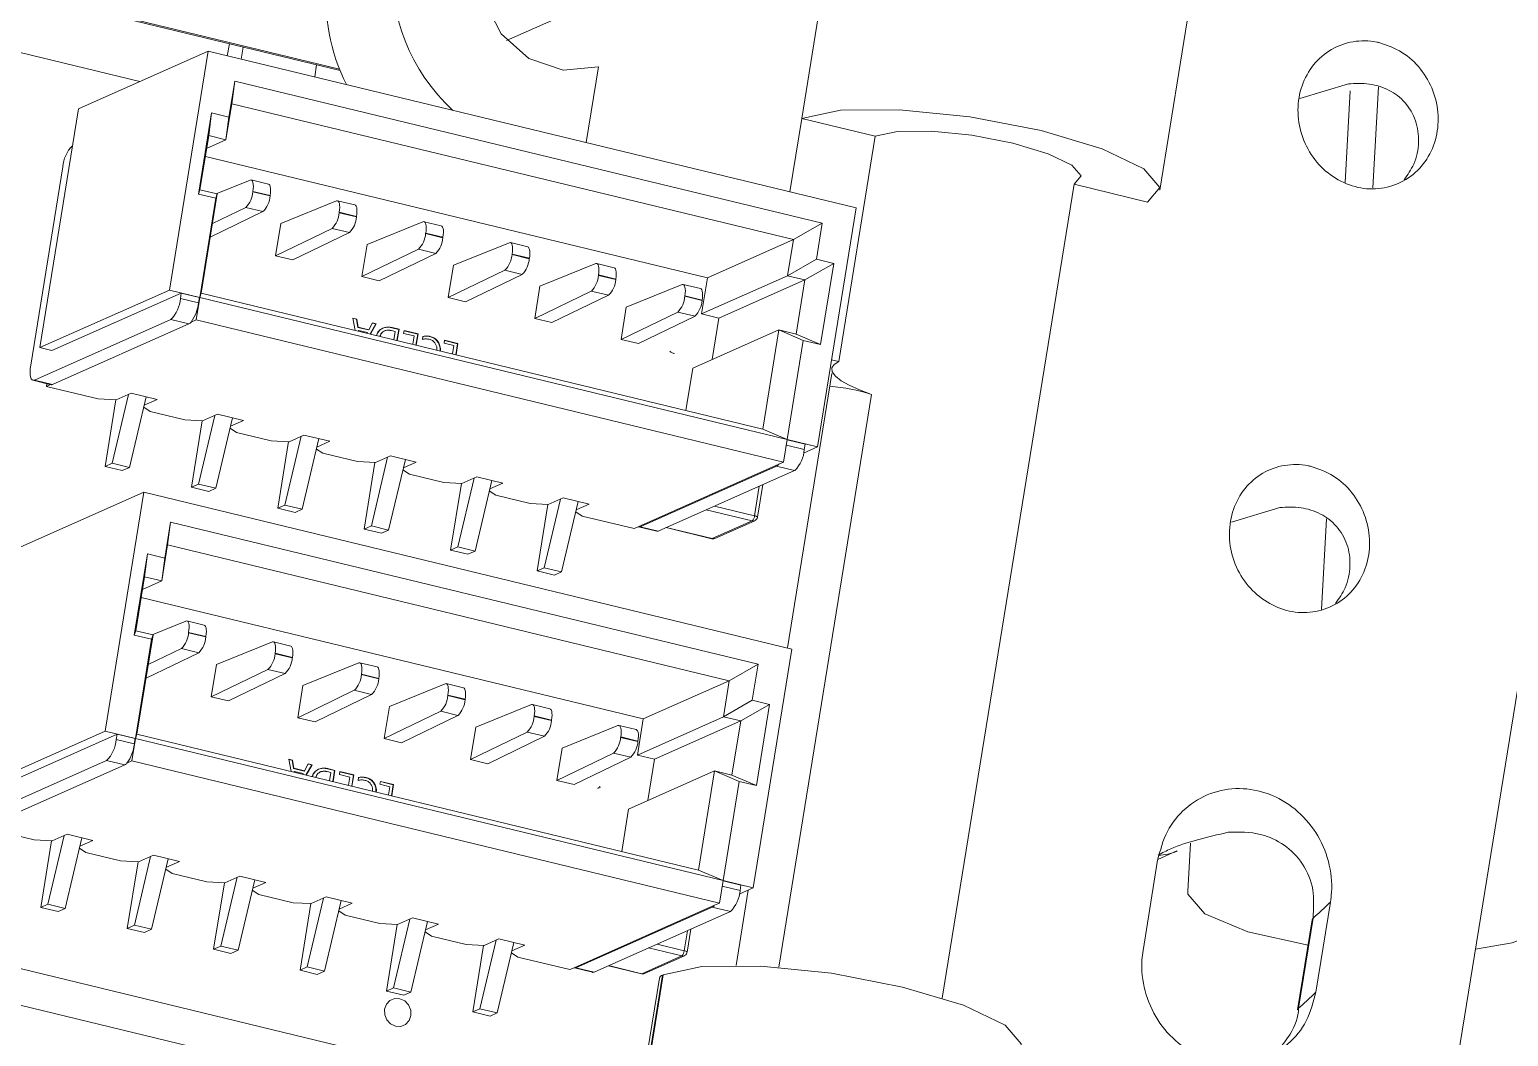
# Model space of a CAD drawing. Header units: millimetres. Extents: x 0 to 1189, y 0 to 841.
# Drawn here: x 927.506 to 930.662, y 537.043 to 539.192 of the extents above; entities that cross this region are included whole.
import ezdxf

# ---------------------------------------------------------------- set-up
doc = ezdxf.new("R2010")
doc.units = ezdxf.units.MM
doc.layers.get('0').update_dxf_attribs({"lineweight": 18})

msp = doc.modelspace()

# ---------------------------------------------------------------- linework, layer by layer
at = {"color": 7, "linetype": 'Continuous', "lineweight": 15}
for p, q in [((930.4241, 536.1955), (931.2958, 541.5825)), ((929.1539, 539.002), (929.2473, 539.5792)), ((929.9175, 538.8489), (930.0109, 539.4261)), ((929.0543, 539.4042), (928.5237, 539.1684)), ((927.7412, 539.0806), (926.5491, 539.3692)), ((927.2249, 539.3326), (928.169, 539.1041)), ((927.6103, 539.0225), (927.8871, 539.1455)), ((927.8871, 539.1455), (927.8046, 538.6356)), ((927.8871, 539.1455), (929.2699, 538.8108)), ((927.9278, 539.1356), (927.9324, 539.1613)), ((927.9576, 539.1284), (927.9621, 539.1541)), ((928.1144, 539.0905), (928.1186, 539.1162)), ((928.6935, 538.9503), (928.7197, 539.1121)), ((927.9438, 539.0818), (927.9314, 539.0048)), ((927.9376, 539.0332), (927.9438, 539.0818)), ((927.9438, 539.0818), (929.1976, 538.7783)), ((930.2167, 539.0447), (930.3201, 539.0756)), ((930.3135, 538.8655), (930.3243, 539.0605)), ((930.3841, 539.0691), (930.3722, 538.8536)), ((927.5278, 538.5127), (927.6103, 539.0225)), ((927.8945, 539.0137), (927.8665, 538.8406)), ((927.8945, 539.0137), (927.8882, 538.9652)), ((927.8945, 539.0137), (927.9314, 539.0048)), ((927.9251, 538.9563), (927.9376, 539.0332)), ((927.9376, 539.0332), (929.136, 538.7432)), ((927.9314, 539.0048), (927.9251, 538.9563)), ((929.1285, 538.845), (929.1539, 539.002)), ((929.3106, 538.9641), (929.1539, 539.002)), ((927.8696, 538.8498), (927.8882, 538.9652)), ((927.8838, 538.9379), (927.9251, 538.9563)), ((927.8882, 538.9652), (927.9251, 538.9563)), ((929.2328, 538.4831), (929.3106, 538.9641)), ((927.5974, 538.9437), (927.5976, 538.9437)), ((927.8811, 538.9208), (928.9524, 538.6615)), ((927.5085, 538.4756), (927.577, 538.8989)), ((927.9044, 538.8413), (927.9767, 538.8705)), ((928.0158, 538.8619), (927.9789, 538.8708)), ((929.7347, 538.8615), (929.4536, 537.1247)), ((929.8914, 538.8235), (929.7347, 538.8615)), ((927.8665, 538.8406), (927.8696, 538.8498)), ((927.8665, 538.8406), (927.9034, 538.8317)), ((927.9034, 538.8317), (927.8691, 538.62)), ((927.9064, 538.8408), (927.8696, 538.8498)), ((927.8722, 538.6292), (927.9064, 538.8408)), ((927.9034, 538.8317), (927.9064, 538.8408)), ((927.9824, 538.8454), (927.9825, 538.8463)), ((927.9824, 538.8454), (928.0192, 538.8365)), ((928.0194, 538.8374), (927.9825, 538.8463)), ((928.0192, 538.8365), (928.0194, 538.8374)), ((928.0419, 538.7777), (928.1611, 538.8259)), ((928.2002, 538.8172), (928.1633, 538.8261)), ((927.8915, 538.7486), (928.0041, 538.803)), ((927.9672, 538.8119), (927.8962, 538.7776)), ((927.9672, 538.8119), (928.0041, 538.803)), ((928.1667, 538.8008), (928.1669, 538.8017)), ((928.1667, 538.8008), (928.2036, 538.7919)), ((928.2038, 538.7928), (928.1669, 538.8017)), ((928.2036, 538.7919), (928.2038, 538.7928)), ((929.1874, 538.301), (929.2699, 538.8108)), ((928.0419, 538.7777), (928.0308, 538.7089)), ((928.1516, 538.7673), (928.0308, 538.7089)), ((928.1516, 538.7673), (928.1885, 538.7584)), ((928.2263, 538.7331), (928.3455, 538.7813)), ((928.3846, 538.7726), (928.3477, 538.7815)), ((929.1976, 538.7783), (929.136, 538.7432)), ((929.1851, 538.7014), (929.1976, 538.7783)), ((928.0677, 538.7), (928.1885, 538.7584)), ((928.2263, 538.7331), (928.2152, 538.6643)), ((928.3511, 538.7562), (928.3513, 538.7571)), ((928.3511, 538.7562), (928.388, 538.7473)), ((928.3881, 538.7482), (928.3513, 538.7571)), ((928.388, 538.7473), (928.3881, 538.7482)), ((928.4107, 538.6885), (928.5298, 538.7367)), ((928.5689, 538.728), (928.5321, 538.7369)), ((929.136, 538.7432), (928.9524, 538.6615)), ((929.136, 538.7432), (929.1236, 538.6662)), ((928.0308, 538.7089), (928.0677, 538.7)), ((928.336, 538.7227), (928.2152, 538.6643)), ((928.252, 538.6553), (928.3729, 538.7138)), ((928.336, 538.7227), (928.3729, 538.7138)), ((928.5355, 538.7116), (928.5356, 538.7125)), ((928.5355, 538.7116), (928.5724, 538.7026)), ((928.5725, 538.7036), (928.5356, 538.7125)), ((928.5724, 538.7026), (928.5725, 538.7036)), ((929.1236, 538.6662), (929.1851, 538.7014)), ((929.1851, 538.7014), (929.222, 538.6924)), ((928.4107, 538.6885), (928.3995, 538.6196)), ((928.5204, 538.6781), (928.3995, 538.6196)), ((928.4364, 538.6107), (928.5572, 538.6691)), ((928.5204, 538.6781), (928.5572, 538.6691)), ((928.5951, 538.6438), (928.7142, 538.6921)), ((928.7533, 538.6834), (928.7164, 538.6923)), ((928.7199, 538.667), (928.72, 538.6679)), ((928.7199, 538.667), (928.7568, 538.658)), ((928.7569, 538.6589), (928.72, 538.6679)), ((929.1604, 538.6573), (929.222, 538.6924)), ((929.194, 538.5193), (929.222, 538.6924)), ((927.5278, 538.5127), (927.8046, 538.6356)), ((927.8691, 538.62), (927.8046, 538.6356)), ((928.2152, 538.6643), (928.252, 538.6553)), ((928.5951, 538.6438), (928.5839, 538.575)), ((928.7568, 538.658), (928.7569, 538.6589)), ((928.7794, 538.5992), (928.8986, 538.6474)), ((928.9377, 538.6387), (928.9008, 538.6477)), ((929.1236, 538.6662), (928.9399, 538.5846)), ((928.9399, 538.5846), (928.9524, 538.6615)), ((928.9768, 538.5757), (929.1604, 538.6573)), ((929.1236, 538.6662), (929.1604, 538.6573)), ((929.1604, 538.6573), (929.1418, 538.5418)), ((927.5536, 538.5064), (927.8297, 538.6291)), ((927.8297, 538.6291), (927.8278, 538.6175)), ((927.8278, 538.6175), (927.8665, 538.6082)), ((927.8684, 538.6197), (927.8297, 538.6291)), ((927.8613, 538.5719), (927.8691, 538.62)), ((927.8665, 538.6082), (927.8684, 538.6197)), ((927.8691, 538.62), (927.8684, 538.6197)), ((927.8691, 538.62), (927.8722, 538.6292)), ((927.8691, 538.62), (929.1229, 538.3166)), ((927.8722, 538.6292), (929.0706, 538.3391)), ((928.3995, 538.6196), (928.4364, 538.6107)), ((928.7047, 538.6334), (928.5839, 538.575)), ((928.6208, 538.5661), (928.7416, 538.6245)), ((928.7047, 538.6334), (928.7416, 538.6245)), ((928.9043, 538.6223), (928.9044, 538.6232)), ((928.9043, 538.6223), (928.9411, 538.6134)), ((928.9413, 538.6143), (928.9044, 538.6232)), ((928.9411, 538.6134), (928.9413, 538.6143)), ((927.8074, 538.5727), (927.5164, 538.4435)), ((927.8074, 538.5727), (927.8461, 538.5634)), ((927.8509, 538.5673), (927.8613, 538.5719)), ((927.8613, 538.5719), (929.1151, 538.2685)), ((928.1959, 538.5758), (928.201, 538.5496)), ((928.204, 538.5738), (928.1959, 538.5758)), ((928.196, 538.5753), (928.2033, 538.5735)), ((928.2033, 538.5735), (928.204, 538.5738)), ((928.2033, 538.5735), (928.2063, 538.556)), ((928.207, 538.5563), (928.204, 538.5738)), ((928.5839, 538.575), (928.6208, 538.5661)), ((928.7794, 538.5992), (928.7683, 538.5304)), ((928.8891, 538.5888), (928.7683, 538.5304)), ((928.8052, 538.5215), (928.926, 538.5799)), ((928.8891, 538.5888), (928.926, 538.5799)), ((928.9768, 538.5757), (928.9399, 538.5846)), ((928.9625, 538.4875), (928.9768, 538.5757)), ((927.8461, 538.5634), (927.5552, 538.4341)), ((928.2063, 538.556), (928.207, 538.5563)), ((928.2063, 538.556), (928.2291, 538.5504)), ((928.2299, 538.5507), (928.207, 538.5563)), ((928.2078, 538.549), (928.2085, 538.5493)), ((928.2078, 538.549), (928.2079, 538.5479)), ((928.2085, 538.5493), (928.227, 538.5449)), ((928.2087, 538.5477), (928.2085, 538.5493)), ((928.227, 538.5449), (928.2262, 538.5435)), ((928.2291, 538.5504), (928.2299, 538.5507)), ((928.2378, 538.5656), (928.2299, 538.5507)), ((928.2451, 538.5634), (928.2328, 538.5419)), ((928.2333, 538.5418), (928.2459, 538.5637)), ((928.2375, 538.5652), (928.2451, 538.5634)), ((928.2459, 538.5637), (928.2378, 538.5656)), ((928.2451, 538.5634), (928.2459, 538.5637)), ((928.263, 538.5482), (928.2622, 538.5479)), ((928.2781, 538.5493), (928.286, 538.5474)), ((928.2794, 538.5556), (928.2787, 538.5552)), ((928.2787, 538.5552), (928.2937, 538.5516)), ((928.2944, 538.5519), (928.2794, 538.5556)), ((928.286, 538.5474), (928.2831, 538.5297)), ((928.2937, 538.5516), (928.2899, 538.5281)), ((928.2905, 538.5279), (928.2944, 538.5519)), ((928.2937, 538.5516), (928.2944, 538.5519)), ((928.3052, 538.5493), (928.3042, 538.543)), ((928.3042, 538.543), (928.3264, 538.5376)), ((928.3051, 538.5488), (928.3342, 538.5418)), ((928.3349, 538.5421), (928.3052, 538.5493)), ((928.3342, 538.5418), (928.3304, 538.5183)), ((928.331, 538.5181), (928.3349, 538.5421)), ((928.3342, 538.5418), (928.3349, 538.5421)), ((928.9212, 538.4692), (929.1049, 538.5508)), ((929.1049, 538.5508), (929.0706, 538.3391)), ((929.1049, 538.5508), (929.1571, 538.5282)), ((929.1418, 538.5418), (929.1049, 538.5508)), ((929.1418, 538.5418), (929.194, 538.5193)), ((927.5536, 538.5064), (927.5278, 538.5127)), ((928.3264, 538.5376), (928.3236, 538.5199)), ((928.3452, 538.5365), (928.3442, 538.5302)), ((928.3603, 538.5362), (928.361, 538.5365)), ((928.3916, 538.5284), (928.3905, 538.5221)), ((928.3905, 538.5221), (928.4114, 538.517)), ((928.3915, 538.5279), (928.4192, 538.5212)), ((928.4199, 538.5216), (928.3916, 538.5284)), ((928.4114, 538.517), (928.4086, 538.4994)), ((928.4192, 538.5212), (928.4154, 538.4977)), ((928.416, 538.4976), (928.4199, 538.5216)), ((928.4192, 538.5212), (928.4199, 538.5216)), ((928.7683, 538.5304), (928.8052, 538.5215)), ((929.1229, 538.3166), (929.1571, 538.5282)), ((929.1571, 538.5282), (929.194, 538.5193)), ((929.2328, 538.4831), (929.2175, 538.4868)), ((928.9066, 538.3788), (928.9212, 538.4692)), ((929.1231, 537.8719), (929.2179, 538.4575)), ((927.5133, 538.4431), (927.552, 538.4337)), ((927.5552, 538.4341), (927.5164, 538.4435)), ((927.5429, 538.4359), (927.542, 538.43)), ((927.542, 538.43), (927.5509, 538.434)), ((927.542, 538.43), (927.6526, 538.4032)), ((927.6909, 538.4013), (927.7229, 538.4155)), ((927.7782, 538.4021), (927.7229, 538.4155)), ((927.6526, 538.4032), (927.6909, 538.4013)), ((927.69, 538.4013), (927.667, 538.2593)), ((927.6822, 538.2661), (927.717, 538.4129)), ((927.7191, 538.2572), (927.7548, 538.4077)), ((927.7495, 538.3857), (927.7632, 538.3765)), ((927.7782, 538.4021), (927.7505, 538.3898)), ((927.7632, 538.3765), (927.837, 538.3586)), ((927.837, 538.3586), (927.8753, 538.3567)), ((927.8743, 538.3567), (927.8514, 538.2147)), ((927.8666, 538.2215), (927.9014, 538.3682)), ((927.8753, 538.3567), (927.9072, 538.3708)), ((927.9035, 538.2125), (927.9391, 538.3631)), ((927.9625, 538.3575), (927.9072, 538.3708)), ((927.9625, 538.3575), (927.9349, 538.3452)), ((927.9339, 538.3411), (927.9476, 538.3318)), ((927.9476, 538.3318), (928.0214, 538.314)), ((928.051, 538.1768), (928.0857, 538.3236)), ((928.0597, 538.312), (928.0916, 538.3262)), ((928.1469, 538.3128), (928.0916, 538.3262)), ((929.0706, 538.3391), (929.1229, 538.3166)), ((928.0214, 538.314), (928.0597, 538.312)), ((928.0587, 538.3121), (928.0357, 538.1701)), ((928.0878, 538.1679), (928.1235, 538.3185)), ((928.1183, 538.2964), (928.132, 538.2872)), ((928.1469, 538.3128), (928.1193, 538.3005)), ((929.1229, 538.3166), (929.1151, 538.2685)), ((929.1609, 538.3069), (929.1228, 538.3161)), ((929.1874, 538.301), (929.1229, 538.3166)), ((929.1874, 538.301), (929.1575, 538.2877)), ((929.1609, 538.3069), (929.159, 538.2953)), ((927.667, 538.2593), (927.6822, 538.2661)), ((927.667, 538.2593), (927.7039, 538.2504)), ((927.6822, 538.2661), (927.7191, 538.2572)), ((927.7039, 538.2504), (927.7191, 538.2572)), ((928.132, 538.2872), (928.2057, 538.2694)), ((928.2057, 538.2694), (928.244, 538.2674)), ((928.2431, 538.2675), (928.2201, 538.1254)), ((928.2353, 538.1322), (928.2701, 538.279)), ((928.244, 538.2674), (928.276, 538.2816)), ((928.2722, 538.1233), (928.3079, 538.2739)), ((928.3313, 538.2682), (928.276, 538.2816)), ((928.3313, 538.2682), (928.3036, 538.2559)), ((929.1046, 538.2638), (928.8048, 538.1306)), ((928.8089, 538.1306), (929.0999, 538.2599)), ((929.0999, 538.2599), (929.1386, 538.2506)), ((929.1151, 538.2685), (929.1046, 538.2638)), ((928.3027, 538.2518), (928.3164, 538.2426)), ((928.3164, 538.2426), (928.3901, 538.2247)), ((928.3901, 538.2247), (928.4284, 538.2228)), ((928.4197, 538.0876), (928.4545, 538.2344)), ((928.4284, 538.2228), (928.4604, 538.237)), ((928.4566, 538.0787), (928.4923, 538.2293)), ((928.5157, 538.2236), (928.4604, 538.237)), ((929.1386, 538.2506), (928.8476, 538.1213)), ((927.4733, 538.0812), (927.7501, 538.2042)), ((927.7501, 538.2042), (927.6676, 537.6944)), ((927.7501, 538.2042), (929.1329, 537.8695)), ((927.8514, 538.2147), (927.8666, 538.2215)), ((927.8514, 538.2147), (927.8882, 538.2058)), ((927.8666, 538.2215), (927.9035, 538.2125)), ((927.8882, 538.2058), (927.9035, 538.2125)), ((928.4275, 538.2228), (928.4045, 538.0808)), ((928.487, 538.2072), (928.5008, 538.198)), ((928.5157, 538.2236), (928.488, 538.2113)), ((928.5008, 538.198), (928.5745, 538.1801)), ((929.0593, 538.151), (929.0706, 538.2203)), ((928.0357, 538.1701), (928.051, 538.1768)), ((928.0357, 538.1701), (928.0726, 538.1612)), ((928.051, 538.1768), (928.0878, 538.1679)), ((928.0726, 538.1612), (928.0878, 538.1679)), ((928.5745, 538.1801), (928.6128, 538.1782)), ((928.6119, 538.1782), (928.5889, 538.0362)), ((928.6041, 538.043), (928.6389, 538.1897)), ((928.6128, 538.1782), (928.6447, 538.1923)), ((928.641, 538.034), (928.6766, 538.1846)), ((928.7, 538.179), (928.6447, 538.1923)), ((928.6714, 538.1626), (928.6851, 538.1533)), ((928.7, 538.179), (928.6724, 538.1667)), ((930.0704, 538.1404), (930.1738, 538.1714)), ((927.8068, 538.1405), (927.7944, 538.0635)), ((927.8006, 538.0919), (927.8068, 538.1405)), ((927.8068, 538.1405), (929.0606, 537.837)), ((928.2201, 538.1254), (928.2353, 538.1322)), ((928.2353, 538.1322), (928.2722, 538.1233)), ((928.6851, 538.1533), (928.7958, 538.1266)), ((928.8048, 538.1306), (928.7958, 538.1266)), ((928.8057, 538.1302), (928.8445, 538.1209)), ((928.8476, 538.1213), (928.8089, 538.1306)), ((929.0479, 538.1429), (928.9628, 538.1051)), ((928.9684, 538.1056), (929.0535, 538.1434)), ((930.2629, 537.9537), (930.2737, 538.1476)), ((928.2201, 538.1254), (928.257, 538.1165)), ((928.257, 538.1165), (928.2722, 538.1233)), ((928.8642, 538.1286), (928.962, 538.105)), ((928.962, 538.105), (928.962, 538.105)), ((927.7575, 538.0724), (927.7295, 537.8993)), ((927.7575, 538.0724), (927.7513, 538.0239)), ((927.7575, 538.0724), (927.7944, 538.0635)), ((927.7881, 538.015), (927.8006, 538.0919)), ((927.8006, 538.0919), (928.999, 537.8019)), ((928.4045, 538.0808), (928.4197, 538.0876)), ((928.4045, 538.0808), (928.4414, 538.0719)), ((928.4197, 538.0876), (928.4566, 538.0787)), ((928.4414, 538.0719), (928.4566, 538.0787)), ((927.7944, 538.0635), (927.7881, 538.015)), ((928.5889, 538.0362), (928.6041, 538.043)), ((928.5889, 538.0362), (928.6258, 538.0273)), ((928.6041, 538.043), (928.641, 538.034)), ((927.7326, 537.9085), (927.7513, 538.0239)), ((927.7468, 537.9966), (927.7881, 538.015)), ((927.7513, 538.0239), (927.7881, 538.015)), ((928.6258, 538.0273), (928.641, 538.034)), ((927.7441, 537.9795), (928.8154, 537.7203)), ((927.7675, 537.9), (927.8397, 537.9293)), ((927.8788, 537.9206), (927.8419, 537.9295)), ((927.7295, 537.8993), (927.7326, 537.9085)), ((927.7295, 537.8993), (927.7664, 537.8904)), ((927.7664, 537.8904), (927.7321, 537.6787)), ((927.7695, 537.8995), (927.7326, 537.9085)), ((927.7352, 537.6879), (927.7695, 537.8995)), ((927.7664, 537.8904), (927.7695, 537.8995)), ((927.8454, 537.9042), (927.8455, 537.9051)), ((927.8454, 537.9042), (927.8823, 537.8952)), ((927.8824, 537.8961), (927.8455, 537.9051)), ((927.8823, 537.8952), (927.8824, 537.8961)), ((927.9049, 537.8364), (928.0241, 537.8846)), ((928.0632, 537.8759), (928.0263, 537.8849)), ((927.7545, 537.8073), (927.8671, 537.8617)), ((927.8302, 537.8707), (927.7592, 537.8363)), ((927.8302, 537.8707), (927.8671, 537.8617)), ((928.0298, 537.8595), (928.0299, 537.8604)), ((928.0298, 537.8595), (928.0666, 537.8506)), ((928.0668, 537.8515), (928.0299, 537.8604)), ((928.0666, 537.8506), (928.0668, 537.8515)), ((929.0504, 537.3597), (929.1329, 537.8695)), ((927.9049, 537.8364), (927.8938, 537.7676)), ((928.0146, 537.826), (927.8938, 537.7676)), ((927.9307, 537.7587), (928.0515, 537.8171)), ((928.0146, 537.826), (928.0515, 537.8171)), ((928.0893, 537.7918), (928.2085, 537.84)), ((928.2476, 537.8313), (928.2107, 537.8402)), ((928.2141, 537.8149), (928.2143, 537.8158)), ((928.2141, 537.8149), (928.251, 537.806)), ((928.2512, 537.8069), (928.2143, 537.8158)), ((929.0606, 537.837), (928.999, 537.8019)), ((929.0482, 537.7601), (929.0606, 537.837)), ((928.0893, 537.7918), (928.0782, 537.723)), ((928.251, 537.806), (928.2512, 537.8069)), ((928.2737, 537.7472), (928.3928, 537.7954)), ((928.4319, 537.7867), (928.3951, 537.7956)), ((928.999, 537.8019), (928.8154, 537.7203)), ((928.999, 537.8019), (928.9866, 537.7249)), ((927.8938, 537.7676), (927.9307, 537.7587)), ((928.199, 537.7814), (928.0782, 537.723)), ((928.1151, 537.7141), (928.2359, 537.7725)), ((928.199, 537.7814), (928.2359, 537.7725)), ((928.3985, 537.7703), (928.3987, 537.7712)), ((928.3985, 537.7703), (928.4354, 537.7614)), ((928.4355, 537.7623), (928.3987, 537.7712)), ((928.4354, 537.7614), (928.4355, 537.7623)), ((928.9866, 537.7249), (929.0482, 537.7601)), ((929.0482, 537.7601), (929.085, 537.7512)), ((928.0782, 537.723), (928.1151, 537.7141)), ((928.2737, 537.7472), (928.2626, 537.6784)), ((928.3834, 537.7368), (928.2626, 537.6784)), ((928.2994, 537.6694), (928.4202, 537.7279)), ((928.3834, 537.7368), (928.4202, 537.7279)), ((928.4581, 537.7025), (928.5772, 537.7508)), ((928.6163, 537.7421), (928.5794, 537.751)), ((928.5829, 537.7257), (928.583, 537.7266)), ((928.5829, 537.7257), (928.6198, 537.7167)), ((928.6199, 537.7176), (928.583, 537.7266)), ((928.9866, 537.7249), (928.8029, 537.6433)), ((928.8029, 537.6433), (928.8154, 537.7203)), ((928.9866, 537.7249), (929.0235, 537.716)), ((929.0235, 537.716), (929.085, 537.7512)), ((929.057, 537.578), (929.085, 537.7512)), ((927.3908, 537.5714), (927.6676, 537.6944)), ((927.7321, 537.6787), (927.6676, 537.6944)), ((928.4581, 537.7025), (928.4469, 537.6337)), ((928.5677, 537.6922), (928.4469, 537.6337)), ((928.5677, 537.6922), (928.6046, 537.6832)), ((928.6198, 537.7167), (928.6199, 537.7176)), ((928.6424, 537.6579), (928.7616, 537.7061)), ((928.8007, 537.6975), (928.7638, 537.7064)), ((928.8398, 537.6344), (929.0235, 537.716)), ((929.0235, 537.716), (929.0048, 537.6006)), ((927.4166, 537.5651), (927.6927, 537.6878)), ((927.6927, 537.6878), (927.6908, 537.6763)), ((927.6908, 537.6763), (927.7295, 537.6669)), ((927.7314, 537.6784), (927.6927, 537.6878)), ((927.7243, 537.6306), (927.7321, 537.6787)), ((927.7295, 537.6669), (927.7314, 537.6784)), ((927.7321, 537.6787), (927.7314, 537.6784)), ((927.7321, 537.6787), (927.7352, 537.6879)), ((927.7321, 537.6787), (928.9859, 537.3753)), ((927.7352, 537.6879), (928.9337, 537.3979)), ((928.2626, 537.6784), (928.2994, 537.6694)), ((928.4838, 537.6248), (928.6046, 537.6832)), ((928.6424, 537.6579), (928.6313, 537.5891)), ((928.7673, 537.681), (928.7674, 537.6819)), ((928.7673, 537.681), (928.8041, 537.6721)), ((928.8043, 537.673), (928.7674, 537.6819)), ((928.8041, 537.6721), (928.8043, 537.673)), ((927.6704, 537.6315), (927.3795, 537.5022)), ((927.6704, 537.6315), (927.7091, 537.6221)), ((927.7139, 537.626), (927.7243, 537.6306)), ((927.7243, 537.6306), (928.9781, 537.3272)), ((928.0589, 537.6345), (928.064, 537.6083)), ((928.067, 537.6325), (928.0589, 537.6345)), ((928.059, 537.634), (928.0663, 537.6322)), ((928.0663, 537.6322), (928.067, 537.6325)), ((928.0663, 537.6322), (928.0693, 537.6147)), ((928.07, 537.615), (928.067, 537.6325)), ((928.4469, 537.6337), (928.4838, 537.6248)), ((928.7521, 537.6475), (928.6313, 537.5891)), ((928.6682, 537.5802), (928.789, 537.6386)), ((928.7521, 537.6475), (928.789, 537.6386)), ((928.8398, 537.6344), (928.8029, 537.6433)), ((928.8255, 537.5462), (928.8398, 537.6344)), ((927.7091, 537.6221), (927.4182, 537.4928)), ((928.0693, 537.6147), (928.07, 537.615)), ((928.0693, 537.6147), (928.0922, 537.6091)), ((928.0929, 537.6094), (928.07, 537.615)), ((928.0708, 537.6077), (928.0715, 537.608)), ((928.0708, 537.6077), (928.071, 537.6067)), ((928.0715, 537.608), (928.09, 537.6036)), ((928.0718, 537.6065), (928.0715, 537.608)), ((928.09, 537.6036), (928.0892, 537.6022)), ((928.0922, 537.6091), (928.0929, 537.6094)), ((928.1008, 537.6244), (928.0929, 537.6094)), ((928.1082, 537.6221), (928.0958, 537.6006)), ((928.0963, 537.6005), (928.1089, 537.6224)), ((928.1005, 537.6239), (928.1082, 537.6221)), ((928.1089, 537.6224), (928.1008, 537.6244)), ((928.1082, 537.6221), (928.1089, 537.6224)), ((928.126, 537.6069), (928.1253, 537.6066)), ((928.1411, 537.608), (928.149, 537.6061)), ((928.1424, 537.6143), (928.1417, 537.614)), ((928.1417, 537.614), (928.1567, 537.6103)), ((928.1574, 537.6106), (928.1424, 537.6143)), ((928.149, 537.6061), (928.1461, 537.5885)), ((928.1567, 537.6103), (928.1529, 537.5868)), ((928.1536, 537.5867), (928.1574, 537.6106)), ((928.1567, 537.6103), (928.1574, 537.6106)), ((928.1682, 537.608), (928.1672, 537.6017)), ((928.1672, 537.6017), (928.1895, 537.5963)), ((928.1681, 537.6076), (928.1972, 537.6005)), ((928.1979, 537.6008), (928.1682, 537.608)), ((928.1895, 537.5963), (928.1866, 537.5787)), ((928.1972, 537.6005), (928.1934, 537.577)), ((928.194, 537.5769), (928.1979, 537.6008)), ((928.1972, 537.6005), (928.1979, 537.6008)), ((928.2082, 537.5952), (928.2072, 537.5889)), ((928.2233, 537.5949), (928.224, 537.5953)), ((928.7843, 537.5279), (928.9679, 537.6095)), ((928.9679, 537.6095), (928.9337, 537.3979)), ((928.9679, 537.6095), (929.0201, 537.5869)), ((929.0048, 537.6006), (928.9679, 537.6095)), ((929.0048, 537.6006), (929.057, 537.578)), ((928.2546, 537.5871), (928.2535, 537.5808)), ((928.2535, 537.5808), (928.2745, 537.5757)), ((928.2545, 537.5867), (928.2822, 537.58)), ((928.2829, 537.5803), (928.2546, 537.5871)), ((928.2745, 537.5757), (928.2716, 537.5581)), ((928.2822, 537.58), (928.2784, 537.5564)), ((928.279, 537.5563), (928.2829, 537.5803)), ((928.2822, 537.58), (928.2829, 537.5803)), ((928.6313, 537.5891), (928.6682, 537.5802)), ((928.9859, 537.3753), (929.0201, 537.5869)), ((929.0201, 537.5869), (929.057, 537.578)), ((928.7696, 537.4376), (928.7843, 537.5279)), ((926.2446, 537.4878), (928.8017, 536.8689)), ((927.405, 537.4887), (927.5156, 537.462)), ((927.5452, 537.3248), (927.58, 537.4716)), ((927.5539, 537.46), (927.5859, 537.4742)), ((927.6412, 537.4608), (927.5859, 537.4742)), ((926.1311, 537.4373), (928.7896, 536.7939)), ((927.5156, 537.462), (927.5539, 537.46)), ((927.553, 537.46), (927.53, 537.318)), ((927.5821, 537.3159), (927.6178, 537.4665)), ((927.6125, 537.4444), (927.6263, 537.4352)), ((927.6412, 537.4608), (927.6135, 537.4485)), ((929.9136, 537.42), (929.9541, 537.4391)), ((929.9833, 537.4553), (929.9776, 537.3522)), ((927.6263, 537.4352), (927.7, 537.4173)), ((927.7, 537.4173), (927.7383, 537.4154)), ((927.7374, 537.4154), (927.7144, 537.2734)), ((927.7296, 537.2802), (927.7644, 537.4269)), ((927.7383, 537.4154), (927.7702, 537.4296)), ((927.7665, 537.2713), (927.8021, 537.4218)), ((927.8256, 537.4162), (927.7702, 537.4296)), ((927.8256, 537.4162), (927.7979, 537.4039)), ((929.882, 537.2264), (929.9132, 537.4188)), ((927.7969, 537.3998), (927.8106, 537.3906)), ((927.8106, 537.3906), (927.8844, 537.3727)), ((927.8844, 537.3727), (927.9227, 537.3707)), ((927.914, 537.2356), (927.9487, 537.3823)), ((927.9227, 537.3707), (927.9546, 537.3849)), ((927.9508, 537.2266), (927.9865, 537.3772)), ((928.0099, 537.3715), (927.9546, 537.3849)), ((928.9337, 537.3979), (928.9859, 537.3753)), ((928.9859, 537.3753), (928.9781, 537.3272)), ((929.0239, 537.3656), (928.9858, 537.3748)), ((929.0504, 537.3597), (928.9859, 537.3753)), ((927.9217, 537.3708), (927.8988, 537.2288)), ((927.9813, 537.3551), (927.995, 537.3459)), ((928.0099, 537.3715), (927.9823, 537.3593)), ((927.995, 537.3459), (928.0688, 537.3281)), ((929.0135, 537.1943), (929.0394, 537.3548)), ((929.0504, 537.3597), (929.0205, 537.3464)), ((929.0239, 537.3656), (929.022, 537.3541)), ((927.53, 537.318), (927.5452, 537.3248)), ((927.53, 537.318), (927.5669, 537.3091)), ((927.5452, 537.3248), (927.5821, 537.3159)), ((927.5669, 537.3091), (927.5821, 537.3159)), ((928.0688, 537.3281), (928.1071, 537.3261)), ((928.1061, 537.3262), (928.0831, 537.1842)), ((928.0983, 537.1909), (928.1331, 537.3377)), ((928.1071, 537.3261), (928.139, 537.3403)), ((928.1352, 537.182), (928.1709, 537.3326)), ((928.1943, 537.3269), (928.139, 537.3403)), ((928.1657, 537.3105), (928.1794, 537.3013)), ((928.1943, 537.3269), (928.1666, 537.3146)), ((928.9676, 537.3226), (928.6678, 537.1893)), ((928.6719, 537.1894), (928.9629, 537.3187)), ((928.9629, 537.3187), (929.0016, 537.3093)), ((928.9781, 537.3272), (928.9676, 537.3226)), ((930.2819, 537.3295), (930.2508, 537.1372)), ((927.7144, 537.2734), (927.7296, 537.2802)), ((927.7296, 537.2802), (927.7665, 537.2713)), ((928.1794, 537.3013), (928.2531, 537.2835)), ((928.2531, 537.2835), (928.2914, 537.2815)), ((928.2905, 537.2815), (928.2675, 537.1395)), ((928.2827, 537.1463), (928.3175, 537.2931)), ((928.2914, 537.2815), (928.3234, 537.2957)), ((928.3196, 537.1374), (928.3553, 537.288)), ((928.3787, 537.2823), (928.3234, 537.2957)), ((928.3787, 537.2823), (928.351, 537.27)), ((929.0016, 537.3093), (928.7107, 537.18)), ((930.2428, 537.2916), (930.2117, 537.0992)), ((930.2451, 537.2954), (930.214, 537.103)), ((930.2451, 537.2954), (930.2428, 537.2916)), ((927.7144, 537.2734), (927.7513, 537.2645)), ((927.7513, 537.2645), (927.7665, 537.2713)), ((928.35, 537.2659), (928.3638, 537.2567)), ((928.3638, 537.2567), (928.4375, 537.2388)), ((928.4671, 537.1017), (928.5019, 537.2485)), ((928.4758, 537.2369), (928.5077, 537.2511)), ((928.5631, 537.2377), (928.5077, 537.2511)), ((928.9091, 537.2225), (928.9171, 537.2717)), ((927.8988, 537.2288), (927.914, 537.2356)), ((927.8988, 537.2288), (927.9356, 537.2199)), ((927.914, 537.2356), (927.9508, 537.2266)), ((927.9356, 537.2199), (927.9508, 537.2266)), ((928.4375, 537.2388), (928.4758, 537.2369)), ((928.4749, 537.2369), (928.4519, 537.0949)), ((928.504, 537.0928), (928.5396, 537.2433)), ((928.5344, 537.2213), (928.5481, 537.2121)), ((928.5631, 537.2377), (928.5354, 537.2254)), ((928.8181, 537.1771), (928.9033, 537.2149)), ((928.0831, 537.1842), (928.0983, 537.1909)), ((928.0831, 537.1842), (928.12, 537.1752)), ((928.0983, 537.1909), (928.1352, 537.182)), ((928.5481, 537.2121), (928.6588, 537.1853)), ((928.6678, 537.1893), (928.6588, 537.1853)), ((928.6688, 537.189), (928.7075, 537.1796)), ((928.7107, 537.18), (928.6719, 537.1894)), ((928.7412, 537.1936), (928.8117, 537.1765)), ((928.8125, 537.1766), (928.8977, 537.2145)), ((928.12, 537.1752), (928.1352, 537.182)), ((928.85, 537.1673), (928.7566, 536.5901)), ((928.8565, 537.1736), (928.7631, 536.5964)), ((928.7647, 536.5972), (928.8581, 537.1743)), ((928.8117, 537.1765), (928.8118, 537.1765)), ((928.8565, 537.1736), (928.8581, 537.1743)), ((928.2675, 537.1395), (928.2827, 537.1463)), ((928.2675, 537.1395), (928.3044, 537.1306)), ((928.2827, 537.1463), (928.3196, 537.1374)), ((928.3044, 537.1306), (928.3196, 537.1374)), ((928.4519, 537.0949), (928.4671, 537.1017)), ((928.4519, 537.0949), (928.4888, 537.086)), ((928.4671, 537.1017), (928.504, 537.0928)), ((928.4888, 537.086), (928.504, 537.0928)), ((930.214, 537.103), (930.2117, 537.0992))]:
    msp.add_line(p, q, dxfattribs=at)
at = {"color": 8, "linetype": 'Continuous', "lineweight": 15}
for p, q in [((927.2328, 539.3335), (928.1677, 539.1073)), ((929.3028, 538.4128), (929.105, 537.1903)), ((929.159, 538.2953), (929.1209, 538.3046)), ((929.0632, 538.2171), (929.053, 538.1541)), ((928.9498, 538.1667), (929.0479, 538.1429)), ((928.9679, 538.1747), (929.053, 538.1541)), ((928.9628, 538.1051), (928.8647, 538.1288)), ((929.022, 537.3541), (928.9839, 537.3633)), ((928.9097, 537.2684), (928.9028, 537.2257)), ((928.8977, 537.2145), (928.8268, 537.2316)), ((928.9028, 537.2257), (928.8449, 537.2397)), ((928.7417, 537.1938), (928.8125, 537.1766))]:
    msp.add_line(p, q, dxfattribs=at)
at = {"color": 7, "linetype": 'Continuous', "lineweight": 15}
for points in [[(928.7197, 539.1121), (928.6449, 539.1048), (928.5717, 539.1295), (928.5121, 539.1823), (928.4757, 539.2546), (928.4686, 539.3344), (928.4918, 539.4088), (928.5417, 539.4655), (928.61, 539.4954), (928.6856, 539.4934)], [(929.1539, 539.002), (929.2363, 539.0194), (929.3623, 539.0205), (929.5127, 539.0052), (929.6646, 538.9759), (929.7949, 538.9369), (929.8837, 538.8943), (929.9176, 538.8545), (929.8914, 538.8235)], [(929.7347, 538.8615), (929.7498, 538.8793), (929.7303, 538.9021), (929.6792, 538.9267), (929.6043, 538.9491), (929.5169, 538.9659), (929.4304, 538.9747), (929.358, 538.9741), (929.3106, 538.9641)], [(927.9767, 538.8705), (927.9787, 538.8708), (927.9804, 538.87), (927.9817, 538.8681), (927.9827, 538.8652), (927.9833, 538.8615), (927.9835, 538.8569), (927.9832, 538.8518), (927.9825, 538.8463)], [(928.0194, 538.8374), (928.0201, 538.8429), (928.0204, 538.848), (928.0202, 538.8525), (928.0196, 538.8563), (928.0186, 538.8592), (928.0172, 538.8611), (928.0158, 538.8619)], [(928.1611, 538.8259), (928.163, 538.8262), (928.1647, 538.8254), (928.1661, 538.8235), (928.1671, 538.8206), (928.1677, 538.8168), (928.1679, 538.8123), (928.1676, 538.8072), (928.1669, 538.8017)], [(928.2038, 538.7928), (928.2045, 538.7983), (928.2047, 538.8034), (928.2046, 538.8079), (928.204, 538.8117), (928.203, 538.8146), (928.2016, 538.8165), (928.2002, 538.8172)], [(928.3455, 538.7813), (928.3474, 538.7816), (928.3491, 538.7808), (928.3505, 538.7789), (928.3515, 538.776), (928.3521, 538.7722), (928.3522, 538.7677), (928.352, 538.7626), (928.3513, 538.7571)], [(928.3881, 538.7482), (928.3888, 538.7537), (928.3891, 538.7588), (928.389, 538.7633), (928.3884, 538.7671), (928.3874, 538.77), (928.386, 538.7718), (928.3846, 538.7726)], [(928.5298, 538.7367), (928.5318, 538.737), (928.5335, 538.7361), (928.5349, 538.7343), (928.5359, 538.7314), (928.5365, 538.7276), (928.5366, 538.7231), (928.5364, 538.718), (928.5356, 538.7125)], [(928.5725, 538.7036), (928.5732, 538.709), (928.5735, 538.7141), (928.5733, 538.7187), (928.5727, 538.7224), (928.5717, 538.7253), (928.5704, 538.7272), (928.5689, 538.728)], [(928.7142, 538.6921), (928.7162, 538.6923), (928.7179, 538.6915), (928.7192, 538.6896), (928.7202, 538.6867), (928.7208, 538.683), (928.721, 538.6784), (928.7207, 538.6733), (928.72, 538.6679)], [(928.7569, 538.6589), (928.7576, 538.6644), (928.7579, 538.6695), (928.7577, 538.674), (928.7571, 538.6778), (928.7561, 538.6807), (928.7547, 538.6826), (928.7533, 538.6834)], [(928.8986, 538.6474), (928.9005, 538.6477), (928.9022, 538.6469), (928.9036, 538.645), (928.9046, 538.6421), (928.9052, 538.6383), (928.9054, 538.6338), (928.9051, 538.6287), (928.9044, 538.6232)], [(928.9413, 538.6143), (928.942, 538.6198), (928.9423, 538.6249), (928.9421, 538.6294), (928.9415, 538.6332), (928.9405, 538.6361), (928.9391, 538.638), (928.9377, 538.6387)], [(929.2328, 538.4831), (929.2226, 538.4768), (929.2179, 538.4693), (929.2189, 538.4609), (929.2255, 538.4518), (929.2375, 538.4422), (929.2547, 538.4323), (929.2767, 538.4224), (929.3028, 538.4128)], [(927.5164, 538.4435), (927.5138, 538.443), (927.5115, 538.444), (927.5096, 538.4464), (927.5082, 538.4503), (927.5074, 538.4553), (927.5072, 538.4614), (927.5075, 538.4682), (927.5085, 538.4756)], [(928.8445, 538.1209), (928.845, 538.1208), (928.8476, 538.1213)], [(927.8397, 537.9293), (927.8417, 537.9295), (927.8434, 537.9287), (927.8447, 537.9268), (927.8457, 537.924), (927.8463, 537.9202), (927.8465, 537.9157), (927.8462, 537.9106), (927.8455, 537.9051)], [(927.8824, 537.8961), (927.8831, 537.9016), (927.8834, 537.9067), (927.8832, 537.9113), (927.8826, 537.915), (927.8816, 537.9179), (927.8802, 537.9198), (927.8788, 537.9206)], [(928.0241, 537.8846), (928.026, 537.8849), (928.0277, 537.8841), (928.0291, 537.8822), (928.0301, 537.8793), (928.0307, 537.8756), (928.0309, 537.871), (928.0306, 537.8659), (928.0299, 537.8604)], [(928.0668, 537.8515), (928.0675, 537.857), (928.0678, 537.8621), (928.0676, 537.8666), (928.067, 537.8704), (928.066, 537.8733), (928.0646, 537.8752), (928.0632, 537.8759)], [(928.2085, 537.84), (928.2104, 537.8403), (928.2121, 537.8395), (928.2135, 537.8376), (928.2145, 537.8347), (928.2151, 537.8309), (928.2153, 537.8264), (928.215, 537.8213), (928.2143, 537.8158)], [(928.2512, 537.8069), (928.2519, 537.8124), (928.2521, 537.8175), (928.252, 537.822), (928.2514, 537.8258), (928.2504, 537.8287), (928.249, 537.8305), (928.2476, 537.8313)], [(928.3928, 537.7954), (928.3948, 537.7957), (928.3965, 537.7949), (928.3979, 537.793), (928.3989, 537.7901), (928.3995, 537.7863), (928.3996, 537.7818), (928.3994, 537.7767), (928.3987, 537.7712)], [(928.4355, 537.7623), (928.4362, 537.7678), (928.4365, 537.7729), (928.4363, 537.7774), (928.4358, 537.7811), (928.4347, 537.784), (928.4334, 537.7859), (928.4319, 537.7867)], [(928.5772, 537.7508), (928.5792, 537.751), (928.5809, 537.7502), (928.5822, 537.7483), (928.5832, 537.7455), (928.5838, 537.7417), (928.584, 537.7371), (928.5837, 537.7321), (928.583, 537.7266)], [(928.6199, 537.7176), (928.6206, 537.7231), (928.6209, 537.7282), (928.6207, 537.7328), (928.6201, 537.7365), (928.6191, 537.7394), (928.6177, 537.7413), (928.6163, 537.7421)], [(928.7616, 537.7061), (928.7636, 537.7064), (928.7652, 537.7056), (928.7666, 537.7037), (928.7676, 537.7008), (928.7682, 537.6971), (928.7684, 537.6925), (928.7681, 537.6874), (928.7674, 537.6819)], [(928.8043, 537.673), (928.805, 537.6785), (928.8053, 537.6836), (928.8051, 537.6881), (928.8045, 537.6919), (928.8035, 537.6948), (928.8021, 537.6967), (928.8007, 537.6975)], [(930.2341, 537.2378), (930.1053, 537.2659), (930.0139, 537.3043), (929.9778, 537.3466), (929.9776, 537.3522)], [(930.7514, 537.2736), (930.6697, 537.2424), (930.5914, 537.229)], [(929.6217, 537.0212), (929.6219, 537.0268), (929.588, 537.0666), (929.4991, 537.1092), (929.3688, 537.1481), (929.2169, 537.1775), (929.0665, 537.1928), (928.9405, 537.1917), (928.8581, 537.1743)], [(928.7075, 537.1796), (928.708, 537.1795), (928.7107, 537.18)], [(928.2868, 537.0646), (928.2764, 537.0695), (928.2683, 537.078), (928.2638, 537.089), (928.2635, 537.1007), (928.2674, 537.1114), (928.275, 537.1195), (928.2852, 537.1236), (928.2963, 537.1233), (928.3067, 537.1184), (928.3148, 537.1099), (928.3193, 537.0989), (928.3196, 537.0871), (928.3157, 537.0764), (928.3081, 537.0684), (928.2979, 537.0642), (928.2868, 537.0646)]]:
    msp.add_lwpolyline(points, dxfattribs=at)
at = {"color": 8, "linetype": 'Continuous', "lineweight": 15}
for points in [[(929.053, 538.1541), (929.0547, 538.1537), (929.0563, 538.1532), (929.0575, 538.1526), (929.0585, 538.1521), (929.0591, 538.1516), (929.0593, 538.1511), (929.0593, 538.151)], [(928.962, 538.105), (928.9621, 538.105), (928.9628, 538.1051)], [(928.8118, 537.1765), (928.8118, 537.1765), (928.8125, 537.1766)]]:
    msp.add_lwpolyline(points, dxfattribs=at)
at = {"color": 7, "linetype": 'Continuous', "lineweight": 15}
for centre, radius, start, end in [((928.681, 539.315), 0.4018, 123.8514, 227.4096), ((928.5471, 539.2575), 0.4084, 142.2358, 206.698), ((927.6457, 538.8946), 0.0688, 134.5359, 176.443), ((927.9299, 538.849), 0.0526, 315.1914, 356.1482), ((927.9668, 538.84), 0.0525, 315.19, 356.1665), ((928.1143, 538.8043), 0.0525, 315.1875, 356.169), ((928.1512, 538.7954), 0.0526, 315.1914, 356.1482), ((928.2987, 538.7597), 0.0525, 315.19, 356.1665), ((928.3356, 538.7508), 0.0525, 315.1875, 356.169), ((928.4831, 538.7151), 0.0525, 315.1786, 356.1779), ((928.52, 538.7062), 0.0525, 315.19, 356.1665), ((928.6675, 538.6705), 0.0525, 315.1791, 356.1605), ((928.7044, 538.6615), 0.0525, 315.1786, 356.1779), ((927.759, 538.6218), 0.0689, 314.5687, 356.4101), ((927.7754, 538.6197), 0.0919, 325.237, 352.8112), ((928.8518, 538.6258), 0.0525, 315.19, 356.1665), ((928.8887, 538.6169), 0.0525, 315.1791, 356.1605), ((927.8396, 538.5761), 0.0143, 297.036, 321.7776), ((927.5531, 538.4373), 0.00381, 252.1562, 301.9353), ((929.1804, 538.0312), 0.4007, 72.2118, 85.2566), ((929.0903, 538.2996), 0.0689, 314.5594, 356.4206), ((929.0933, 538.2728), 0.0144, 297.0763, 321.6358), ((928.8068, 538.1348), 0.00463, 244.0602, 296.9334), ((929.0359, 538.1552), 0.0172, 314.4879, 356.4542), ((928.9649, 538.1133), 0.00846, 255.4893, 294.4502), ((927.793, 537.9077), 0.0525, 315.1786, 356.1779), ((927.8299, 537.8987), 0.0525, 315.1647, 356.1918), ((927.9773, 537.8631), 0.0526, 315.1914, 356.1482), ((928.0142, 537.8541), 0.0525, 315.1786, 356.1779), ((928.1618, 537.8184), 0.0525, 315.1647, 356.1918), ((928.1986, 537.8095), 0.0526, 315.1914, 356.1482), ((928.3461, 537.7738), 0.0525, 315.19, 356.1665), ((928.383, 537.7649), 0.0525, 315.1647, 356.1918), ((928.5304, 537.7292), 0.0526, 315.1914, 356.1482), ((928.5673, 537.7203), 0.0525, 315.19, 356.1665), ((927.6221, 537.6805), 0.0688, 314.5359, 356.443), ((927.6384, 537.6784), 0.0919, 325.237, 352.8112), ((928.7149, 537.6845), 0.0525, 315.1745, 356.182), ((928.7517, 537.6757), 0.0526, 315.1914, 356.1482), ((927.7025, 537.635), 0.0145, 297.0901, 321.5514), ((929.9171, 537.5153), 0.0855, 268.2306, 295.9403), ((928.9533, 537.3584), 0.0689, 314.557, 356.4345), ((928.9564, 537.3313), 0.0142, 296.9816, 321.9026), ((928.8855, 537.2268), 0.0173, 314.6659, 356.3223), ((928.6698, 537.1935), 0.00461, 244.0637, 297.261), ((928.8146, 537.1853), 0.00896, 256.4997, 293.1985), ((928.8585, 537.1651), 0.00877, 102.9269, 165.4278)]:
    msp.add_arc(centre, radius, start, end, dxfattribs=at)
at = {"color": 8, "linetype": 'Continuous', "lineweight": 15}
for centre, radius, start, end in [((929.05, 538.1516), 0.00893, 256.4335, 292.8703), ((928.8998, 537.2226), 0.00846, 255.5152, 294.2345), ((928.9024, 537.217), 0.0087, 39.2861, 87.2384)]:
    msp.add_arc(centre, radius, start, end, dxfattribs=at)
at = {"color": 7, "linetype": 'Continuous', "lineweight": 15}
for centre in [(929.0111, 538.8698), (928.8608, 537.9413)]:
    msp.add_ellipse(centre, major_axis=(-0.0419, 0.4623), ratio=0.56186, start_param=2.426614, end_param=2.435126, dxfattribs=at)
for points, knots in [([(930.3871, 539.1634), (930.4034, 539.1577), (930.436, 539.1463), (930.4759, 539.109), (930.5031, 539.0618), (930.5144, 539.0084), (930.5085, 538.9552), (930.4862, 538.9081), (930.4498, 538.8724), (930.4036, 538.8522), (930.3612, 538.8501), (930.3198, 538.8592), (930.2804, 538.879), (930.2425, 538.9176), (930.218, 538.9666), (930.2097, 539.0204), (930.2187, 539.0729), (930.2438, 539.1183), (930.2823, 539.1515), (930.3297, 539.1686), (930.3662, 539.1682), (930.3849, 539.1639), (930.3871, 539.1634)], [0, 0, 0, 0, 0.0518129, 0.1036269, 0.1554424, 0.2072541, 0.2590652, 0.3108754, 0.3626854, 0.4144996, 0.4663122, 0.4919384, 0.5437467, 0.5955596, 0.6473698, 0.6991868, 0.7509919, 0.8028046, 0.854618, 0.9064287, 0.9582401, 0.9650691, 0.9650691, 0.9650691, 0.9650691]), ([(930.3201, 539.0756), (930.3348, 539.0765), (930.3617, 539.0781), (930.4053, 539.0656), (930.4417, 539.0392), (930.4658, 538.9992), (930.4725, 538.9518), (930.4635, 538.9061), (930.4467, 538.8818), (930.4391, 538.871)], [0, 0, 0, 0, 0.0637339, 0.1167098, 0.1615481, 0.2024965, 0.2415965, 0.2799501, 0.310773, 0.310773, 0.310773, 0.310773]), ([(928.2461, 538.5387), (928.2471, 538.5412), (928.2491, 538.5469), (928.2559, 538.5527), (928.2643, 538.5562), (928.2721, 538.5566), (928.2769, 538.5556), (928.2787, 538.5552)], [0, 0, 0, 0, 0.00780294, 0.01747597, 0.02607096, 0.03538653, 0.0406526, 0.0406526, 0.0406526, 0.0406526]), ([(928.2794, 538.5556), (928.2781, 538.5558), (928.2733, 538.5569), (928.2646, 538.5567), (928.2552, 538.5523), (928.249, 538.5457), (928.2473, 538.5406), (928.2466, 538.5386)], [0, 0, 0, 0, 0.00375627, 0.01478496, 0.02558653, 0.03483755, 0.04114375, 0.04114375, 0.04114375, 0.04114375]), ([(928.2535, 538.5369), (928.2542, 538.5387), (928.2555, 538.5425), (928.2599, 538.5469), (928.2655, 538.5495), (928.2716, 538.5501), (928.2755, 538.5493), (928.2774, 538.549)], [0, 0, 0, 0, 0.00551281, 0.01178066, 0.01806383, 0.02420661, 0.02996875, 0.02996875, 0.02996875, 0.02996875]), ([(928.254, 538.5368), (928.2547, 538.5387), (928.2562, 538.5427), (928.2606, 538.5472), (928.2662, 538.5498), (928.2723, 538.5504), (928.2762, 538.5497), (928.2781, 538.5493)], [0, 0, 0, 0, 0.00598698, 0.01225537, 0.01853569, 0.02468102, 0.03044459, 0.03044459, 0.03044459, 0.03044459]), ([(928.3442, 538.5302), (928.3454, 538.5305), (928.3477, 538.5312), (928.3515, 538.5315), (928.3552, 538.5312), (928.3577, 538.5307), (928.359, 538.5305)], [0, 0, 0, 0, 0.00374313, 0.00748837, 0.0112097, 0.01499293, 0.01499293, 0.01499293, 0.01499293]), ([(928.3445, 538.5362), (928.3457, 538.5365), (928.3485, 538.5373), (928.3538, 538.5375), (928.3579, 538.5367), (928.3603, 538.5362)], [0, 0, 0, 0, 0.00374561, 0.00869808, 0.01601315, 0.01601315, 0.01601315, 0.01601315]), ([(928.361, 538.5365), (928.3598, 538.5368), (928.3568, 538.5374), (928.3514, 538.5379), (928.3475, 538.537), (928.3452, 538.5365)], [0, 0, 0, 0, 0.00373753, 0.008983, 0.01599961, 0.01599961, 0.01599961, 0.01599961]), ([(928.359, 538.5305), (928.3602, 538.5301), (928.3635, 538.5291), (928.3685, 538.526), (928.3727, 538.5206), (928.3752, 538.5142), (928.3751, 538.5098), (928.3751, 538.5075)], [0, 0, 0, 0, 0.00395705, 0.01081277, 0.01746556, 0.0238741, 0.03066673, 0.03066673, 0.03066673, 0.03066673]), ([(928.3603, 538.5362), (928.3615, 538.5359), (928.3652, 538.5349), (928.3716, 538.5316), (928.3777, 538.5252), (928.3814, 538.5169), (928.3824, 538.5103), (928.3821, 538.5066), (928.382, 538.5058)], [0, 0, 0, 0, 0.00394984, 0.01191761, 0.02150597, 0.0297472, 0.03839296, 0.04092099, 0.04092099, 0.04092099, 0.04092099]), ([(928.3828, 538.5056), (928.3828, 538.5056), (928.3835, 538.5092), (928.3824, 538.5162), (928.3786, 538.5251), (928.3726, 538.5316), (928.3664, 538.535), (928.3624, 538.5361), (928.361, 538.5365)], [0, 0, 0, 0, 0.00006184, 0.01118661, 0.01992638, 0.02868369, 0.03688685, 0.04144657, 0.04144657, 0.04144657, 0.04144657]), ([(928.8743, 538.5028), (928.8753, 538.5025), (928.8774, 538.5019), (928.88, 538.5007), (928.8813, 538.5), (928.8816, 538.4998)], [0, 0, 0, 0, 0.003434265, 0.006868644, 0.00786766, 0.00786766, 0.00786766, 0.00786766]), ([(930.2407, 538.2592), (930.2571, 538.2535), (930.2897, 538.242), (930.3295, 538.2048), (930.3568, 538.1576), (930.3681, 538.1042), (930.3622, 538.051), (930.3399, 538.0038), (930.3035, 537.9682), (930.2573, 537.9479), (930.2149, 537.9459), (930.1734, 537.9549), (930.1341, 537.9748), (930.0961, 538.0134), (930.0716, 538.0623), (930.0634, 538.1161), (930.0723, 538.1687), (930.0974, 538.2141), (930.1359, 538.2473), (930.1834, 538.2643), (930.2198, 538.2639), (930.2386, 538.2597), (930.2407, 538.2592)], [0, 0, 0, 0, 0.0518129, 0.1036227, 0.1554383, 0.2072514, 0.2590619, 0.3108729, 0.3626829, 0.4144971, 0.4663092, 0.491933, 0.5437414, 0.5955582, 0.6473658, 0.6991824, 0.7509986, 0.8028086, 0.8546151, 0.9064307, 0.9582421, 0.9650711, 0.9650711, 0.9650711, 0.9650711]), ([(930.1738, 538.1714), (930.1885, 538.1722), (930.2154, 538.1738), (930.259, 538.1614), (930.2953, 538.1349), (930.3195, 538.0949), (930.3262, 538.0476), (930.3172, 538.0019), (930.3003, 537.9776), (930.2928, 537.9668)], [0, 0, 0, 0, 0.0637315, 0.1167087, 0.1615514, 0.2025, 0.2415992, 0.2799534, 0.3107765, 0.3107765, 0.3107765, 0.3107765]), ([(929.0535, 538.1434), (929.0536, 538.1435), (929.0548, 538.1439), (929.0569, 538.1456), (929.0588, 538.1482), (929.0591, 538.1502), (929.0592, 538.151)], [0, 0, 0, 0, 0.000458319, 0.003983767, 0.007680406, 0.009978289, 0.009978289, 0.009978289, 0.009978289]), ([(928.9627, 538.1048), (928.964, 538.1048), (928.9659, 538.1046), (928.9677, 538.1054), (928.9683, 538.1056)], [0, 0, 0, 0, 0.003788747, 0.005732607, 0.005732607, 0.005732607, 0.005732607]), ([(928.1092, 537.5974), (928.1101, 537.5999), (928.1122, 537.6056), (928.1189, 537.6115), (928.1273, 537.6149), (928.1351, 537.6153), (928.1399, 537.6143), (928.1417, 537.614)], [0, 0, 0, 0, 0.00780282, 0.01747568, 0.02607444, 0.03538931, 0.04064828, 0.04064828, 0.04064828, 0.04064828]), ([(928.1424, 537.6143), (928.1412, 537.6145), (928.1363, 537.6156), (928.1276, 537.6154), (928.1182, 537.611), (928.112, 537.6044), (928.1103, 537.5993), (928.1096, 537.5973)], [0, 0, 0, 0, 0.00375104, 0.01477959, 0.02557994, 0.03483185, 0.04113797, 0.04113797, 0.04113797, 0.04113797]), ([(928.1165, 537.5956), (928.1172, 537.5974), (928.1186, 537.6012), (928.1229, 537.6056), (928.1285, 537.6082), (928.1346, 537.6088), (928.1385, 537.6081), (928.1404, 537.6077)], [0, 0, 0, 0, 0.00550066, 0.01177939, 0.01805323, 0.0242009, 0.02996373, 0.02996373, 0.02996373, 0.02996373]), ([(928.117, 537.5955), (928.1177, 537.5974), (928.1192, 537.6014), (928.1236, 537.6059), (928.1292, 537.6086), (928.1353, 537.6091), (928.1392, 537.6084), (928.1411, 537.608)], [0, 0, 0, 0, 0.00598511, 0.01225738, 0.01854349, 0.02468807, 0.03045343, 0.03045343, 0.03045343, 0.03045343]), ([(928.2075, 537.5949), (928.2087, 537.5953), (928.2115, 537.596), (928.2168, 537.5962), (928.2209, 537.5954), (928.2233, 537.5949)], [0, 0, 0, 0, 0.00374407, 0.00869622, 0.01600837, 0.01600837, 0.01600837, 0.01600837]), ([(928.224, 537.5953), (928.2228, 537.5955), (928.2198, 537.5962), (928.2145, 537.5966), (928.2105, 537.5957), (928.2082, 537.5952)], [0, 0, 0, 0, 0.00373753, 0.008983, 0.01599961, 0.01599961, 0.01599961, 0.01599961]), ([(928.2233, 537.5949), (928.2245, 537.5946), (928.2282, 537.5936), (928.2346, 537.5903), (928.2407, 537.5839), (928.2444, 537.5756), (928.2454, 537.569), (928.2451, 537.5654), (928.245, 537.5645)], [0, 0, 0, 0, 0.0039531, 0.01192172, 0.0215098, 0.02975114, 0.03839702, 0.04092495, 0.04092495, 0.04092495, 0.04092495]), ([(928.2458, 537.5643), (928.2458, 537.5644), (928.2465, 537.568), (928.2454, 537.5749), (928.2416, 537.5839), (928.2357, 537.5903), (928.2294, 537.5938), (928.2254, 537.5949), (928.224, 537.5953)], [0, 0, 0, 0, 0.00006121, 0.01119812, 0.01993829, 0.02868741, 0.03689651, 0.04145314, 0.04145314, 0.04145314, 0.04145314]), ([(928.2072, 537.5889), (928.2084, 537.5892), (928.2108, 537.5899), (928.2145, 537.5902), (928.2183, 537.59), (928.2207, 537.5894), (928.222, 537.5892)], [0, 0, 0, 0, 0.0037423, 0.00748693, 0.01120849, 0.01499196, 0.01499196, 0.01499196, 0.01499196]), ([(928.222, 537.5892), (928.2232, 537.5888), (928.2266, 537.5879), (928.2315, 537.5847), (928.2357, 537.5793), (928.2382, 537.5729), (928.2381, 537.5685), (928.2381, 537.5662)], [0, 0, 0, 0, 0.00394825, 0.01081499, 0.01746782, 0.02387639, 0.03066906, 0.03066906, 0.03066906, 0.03066906]), ([(928.7241, 537.5744), (928.723, 537.5741), (928.721, 537.5737), (928.7193, 537.5727), (928.7187, 537.5722), (928.7185, 537.572)], [0, 0, 0, 0, 0.002660779, 0.005320361, 0.006088376, 0.006088376, 0.006088376, 0.006088376]), ([(929.9132, 537.4188), (929.9187, 537.4399), (929.9298, 537.4822), (929.9709, 537.5321), (930.0248, 537.5645), (930.0873, 537.5754), (930.1508, 537.5637), (930.2084, 537.5305), (930.2535, 537.4797), (930.2808, 537.4171), (930.2865, 537.3648), (930.2828, 537.3363), (930.2819, 537.3295)], [0, 0, 0, 0, 0.0647594, 0.1295202, 0.1942779, 0.2590405, 0.3237982, 0.3885616, 0.4533161, 0.5180755, 0.5828355, 0.6031238, 0.6031238, 0.6031238, 0.6031238]), ([(929.9144, 537.4298), (929.9232, 537.4344), (929.962, 537.4549), (930.0194, 537.4682), (930.0638, 537.4785)], [0, 0, 0, 0, 0.035316, 0.157628, 0.157628, 0.157628, 0.157628]), ([(930.0638, 537.4785), (930.0867, 537.4793), (930.1237, 537.4806), (930.183, 537.4552), (930.224, 537.4141), (930.2493, 537.3574), (930.2451, 537.3157), (930.2451, 537.2954), (930.2451, 537.2954)], [0, 0, 0, 0, 0.0921993, 0.148976, 0.2012925, 0.2516883, 0.3010299, 0.3010395, 0.3010395, 0.3010395, 0.3010395]), ([(930.2819, 537.3295), (930.2753, 537.3231), (930.2634, 537.3116), (930.2507, 537.3003), (930.2451, 537.2954)], [0, 0, 0, 0, 0.02812232, 0.05021408, 0.05021408, 0.05021408, 0.05021408]), ([(928.9032, 537.215), (928.9034, 537.215), (928.9046, 537.2154), (928.9066, 537.2171), (928.9085, 537.2198), (928.9088, 537.2217), (928.9089, 537.2225)], [0, 0, 0, 0, 0.000431766, 0.003952609, 0.007649483, 0.00994872, 0.00994872, 0.00994872, 0.00994872]), ([(930.2508, 537.1372), (930.2452, 537.116), (930.2342, 537.0737), (930.1931, 537.0238), (930.1392, 536.9914), (930.0767, 536.9805), (930.0131, 536.9923), (929.9556, 537.0254), (929.9105, 537.0762), (929.8831, 537.1388), (929.8774, 537.1911), (929.8811, 537.2196), (929.882, 537.2264)], [0, 0, 0, 0, 0.0647577, 0.1295219, 0.1942797, 0.2590424, 0.3238001, 0.3885636, 0.4533178, 0.5180774, 0.5828374, 0.6031258, 0.6031258, 0.6031258, 0.6031258]), ([(928.8125, 537.1764), (928.8137, 537.1763), (928.8157, 537.1761), (928.8174, 537.1769), (928.818, 537.1771)], [0, 0, 0, 0, 0.003788601, 0.005700431, 0.005700431, 0.005700431, 0.005700431]), ([(930.2508, 537.1372), (930.2441, 537.1307), (930.2323, 537.1193), (930.2196, 537.1079), (930.214, 537.103)], [0, 0, 0, 0, 0.02812461, 0.05021851, 0.05021851, 0.05021851, 0.05021851]), ([(930.214, 537.103), (930.214, 537.103), (930.214, 537.0839), (930.2008, 537.0517), (930.1804, 537.0259), (930.1721, 537.0155)], [0, 0, 0, 0, 0.00001225, 0.05875693, 0.09865689, 0.09865689, 0.09865689, 0.09865689])]:
    msp.add_open_spline(points, degree=3, knots=knots, dxfattribs=at)

doc.saveas('drawing.dxf')
